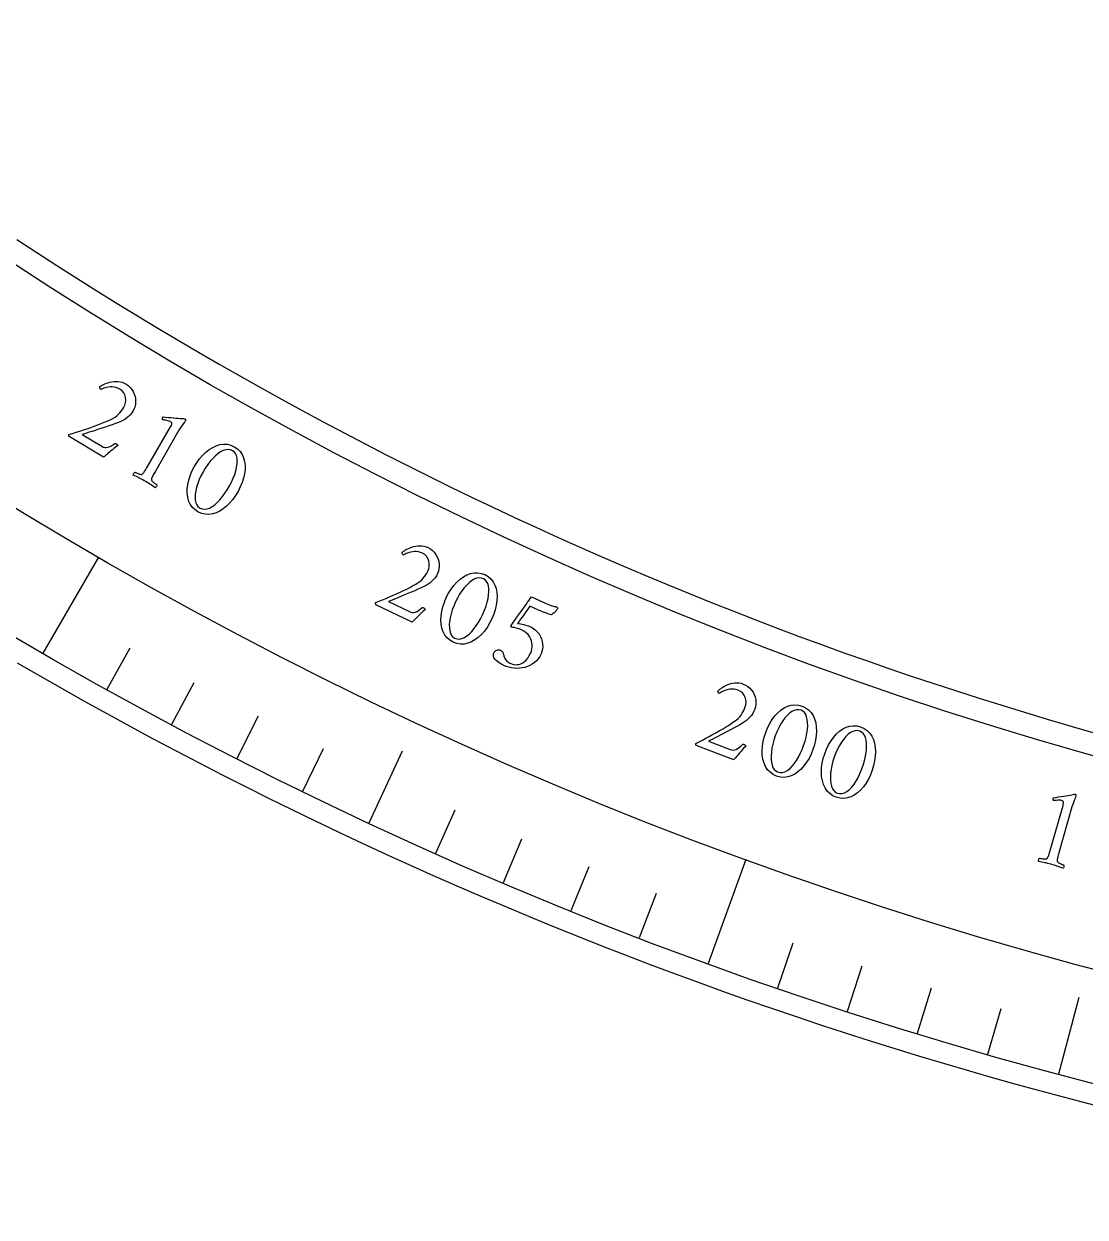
# Model space of a CAD drawing. Header units: millimetres. Extents: x -78 to 78, y -78 to 100.
# Drawn here: x -39.16 to -19.6, y -77.6 to -55.61 of the extents above; entities that cross this region are included whole.
import ezdxf

# ---------------------------------------------------------------- set-up
doc = ezdxf.new("R2010")
doc.units = ezdxf.units.MM
for name, color, linetype in [('CUT_INNER', 6, 'Continuous'), ('CUT_OUTER', 1, 'Continuous'), ('ENGRAVE', 7, 'Continuous'), ('ENGRAVE_FINE', 8, 'Continuous'), ('TEXT', 5, 'Continuous')]:
    doc.layers.add(name, color=color, linetype=linetype)

msp = doc.modelspace()

# ---------------------------------------------------------------- linework, layer by layer
at = {"layer": 'CUT_INNER'}
msp.add_lwpolyline([(-39.2862, -59.5842), (-38.9198, -59.8241), (-38.552, -60.0618), (-38.1828, -60.2972), (-37.8121, -60.5303), (-37.44, -60.7612), (-37.0664, -60.9898), (-36.6915, -61.2161), (-36.3152, -61.4401), (-35.9375, -61.6617), (-35.5585, -61.8811), (-35.1781, -62.0981), (-34.7965, -62.3128), (-34.4135, -62.5251), (-34.0292, -62.7351), (-33.6436, -62.9427), (-33.2567, -63.148), (-32.8686, -63.3508), (-32.4793, -63.5513), (-32.0888, -63.7494), (-31.697, -63.9451), (-31.304, -64.1384), (-30.9099, -64.3293), (-30.5146, -64.5177), (-30.1182, -64.7037), (-29.7206, -64.8873), (-29.3219, -65.0685), (-28.9221, -65.2472), (-28.5212, -65.4234), (-28.1192, -65.5972), (-27.7162, -65.7685), (-27.3121, -65.9373), (-26.907, -66.1036), (-26.5009, -66.2675), (-26.0938, -66.4288), (-25.6857, -66.5877), (-25.2767, -66.744), (-24.8666, -66.8979), (-24.4557, -67.0492), (-24.0438, -67.198), (-23.6311, -67.3443), (-23.2174, -67.488), (-22.8029, -67.6292), (-22.3875, -67.7678), (-21.9712, -67.9039), (-21.5542, -68.0375), (-21.1363, -68.1684), (-20.7176, -68.2968), (-20.2982, -68.4227), (-19.878, -68.5459), (-19.457, -68.6666)], dxfattribs=at)
at = {"layer": 'CUT_OUTER'}
msp.add_lwpolyline([(-19.4164, -75.5447), (-19.8795, -75.4242), (-20.3419, -75.3008), (-20.8036, -75.1745), (-21.2645, -75.0455), (-21.7245, -74.9136), (-22.1838, -74.7789), (-22.6422, -74.6413), (-23.0998, -74.501), (-23.5565, -74.3579), (-24.0123, -74.2119), (-24.4672, -74.0632), (-24.9212, -73.9117), (-25.3742, -73.7574), (-25.8263, -73.6003), (-26.2774, -73.4404), (-26.7275, -73.2778), (-27.1767, -73.1124), (-27.6248, -72.9443), (-28.0718, -72.7734), (-28.5178, -72.5998), (-28.9627, -72.4235), (-29.4066, -72.2444), (-29.8493, -72.0626), (-30.2909, -71.8781), (-30.7314, -71.6909), (-31.1707, -71.501), (-31.6088, -71.3084), (-32.0458, -71.1131), (-32.4815, -70.9151), (-32.916, -70.7145), (-33.3493, -70.5112), (-33.7813, -70.3052), (-34.2121, -70.0966), (-34.6415, -69.8854), (-35.0697, -69.6715), (-35.4965, -69.455), (-35.922, -69.2359), (-36.3462, -69.0142), (-36.7689, -68.7899), (-37.1903, -68.563), (-37.6103, -68.3335), (-38.0289, -68.1014), (-38.4461, -67.8668), (-38.8618, -67.6296), (-39.276, -67.3899)], dxfattribs=at)
at = {"layer": 'ENGRAVE'}
for points in [[(-38.8011, -67.2055), (-37.7801, -65.437)], [(-32.7961, -70.3315), (-32.1797, -69.0095)], [(-26.5415, -72.9222), (-25.8431, -71.0033)], [(-20.0849, -74.958), (-19.7074, -73.5491)]]:
    msp.add_lwpolyline(points, dxfattribs=at)
for radius in [77.6022, 75.5602, 71.7678]:
    msp.add_circle((0, 0), radius, dxfattribs=at)
at = {"layer": 'ENGRAVE_FINE'}
for points in [[(-37.6223, -67.8724), (-37.198, -67.107)], [(-36.432, -68.5187), (-36.0212, -67.746)], [(-35.2307, -69.1441), (-34.8333, -68.3643)], [(-34.0186, -69.7484), (-33.6349, -68.9618)], [(-31.5637, -70.8931), (-31.2077, -70.0936)], [(-30.3216, -71.4332), (-29.9796, -70.6276)], [(-29.0703, -71.9515), (-28.7425, -71.1401)], [(-27.8101, -72.4479), (-27.4965, -71.6309)], [(-25.2648, -73.3743), (-24.9799, -72.5468)], [(-23.9804, -73.8041), (-23.71, -72.9718)], [(-22.6887, -74.2114), (-22.4328, -73.3744)], [(-21.3901, -74.596), (-21.1488, -73.7548)]]:
    msp.add_lwpolyline(points, dxfattribs=at)
at = {"layer": 'TEXT'}
for points in [[(-37.427, -63.3796), (-37.4503, -63.3973), (-37.4747, -63.4163), (-37.5003, -63.4368), (-37.527, -63.4586), (-37.5537, -63.4807), (-37.5794, -63.5021), (-37.604, -63.5226), (-37.6274, -63.5424), (-37.6485, -63.5602), (-37.6658, -63.5748), (-37.6793, -63.5863), (-37.689, -63.5947), (-38.3249, -63.2135), (-38.3265, -63.2096), (-38.3278, -63.205), (-38.3289, -63.1998), (-38.3297, -63.1939), (-38.3302, -63.1882), (-38.33, -63.1833), (-38.3292, -63.1792), (-38.3278, -63.176), (-38.2629, -63.156), (-38.1969, -63.1354), (-38.13, -63.1141), (-38.062, -63.092), (-37.9942, -63.0694), (-37.9274, -63.0464), (-37.8618, -63.023), (-37.7973, -62.9992), (-37.7352, -62.9754), (-37.6769, -62.9519), (-37.6222, -62.9286), (-37.5713, -62.9057), (-37.522, -62.881), (-37.4793, -62.8558), (-37.4431, -62.8303), (-37.4135, -62.8043), (-37.3879, -62.7771), (-37.3639, -62.7481), (-37.3415, -62.7172), (-37.3206, -62.6844), (-37.2974, -62.6373), (-37.2834, -62.5897), (-37.2788, -62.5417), (-37.2834, -62.4932), (-37.297, -62.4473), (-37.3191, -62.4071), (-37.3497, -62.3726), (-37.3889, -62.3437), (-37.425, -62.3247), (-37.4612, -62.3111), (-37.4974, -62.3028), (-37.5338, -62.2999), (-37.5691, -62.3007), (-37.6023, -62.3038), (-37.6334, -62.309), (-37.6624, -62.3165), (-37.6882, -62.3248), (-37.7099, -62.3324), (-37.7273, -62.3394), (-37.7406, -62.3457), (-37.7458, -62.3415), (-37.7501, -62.3358), (-37.7537, -62.3285), (-37.7564, -62.3196), (-37.7582, -62.3107), (-37.7591, -62.3036), (-37.7589, -62.2982), (-37.7577, -62.2946), (-37.7477, -62.2871), (-37.7336, -62.2782), (-37.7152, -62.2679), (-37.6927, -62.2561), (-37.6667, -62.2441), (-37.6381, -62.2331), (-37.6067, -62.223), (-37.5727, -62.214), (-37.5369, -62.2068), (-37.5004, -62.2022), (-37.4632, -62.2003), (-37.4252, -62.201), (-37.3871, -62.2055), (-37.3497, -62.2149), (-37.3128, -62.2292), (-37.2765, -62.2483), (-37.2357, -62.2764), (-37.2001, -62.3089), (-37.1698, -62.3456), (-37.1447, -62.3867), (-37.1249, -62.4304), (-37.1107, -62.4751), (-37.1021, -62.5208), (-37.099, -62.5674), (-37.1016, -62.6135), (-37.1102, -62.6577), (-37.1246, -62.7), (-37.145, -62.7404), (-37.1697, -62.7782), (-37.1973, -62.8128), (-37.2276, -62.8441), (-37.2608, -62.8721), (-37.2963, -62.8972), (-37.3337, -62.9196), (-37.373, -62.9392), (-37.4142, -62.9562), (-37.4706, -62.9768), (-37.5296, -62.9976), (-37.5911, -63.0186), (-37.6552, -63.0398), (-37.7197, -63.0607), (-37.7823, -63.0807), (-37.843, -63.1), (-37.9019, -63.1184), (-37.957, -63.1355), (-38.0062, -63.1508), (-38.0496, -63.1643), (-38.0872, -63.1761), (-37.7229, -63.3943), (-37.6956, -63.4077), (-37.6682, -63.4152), (-37.6406, -63.4169), (-37.613, -63.4127), (-37.5842, -63.4032), (-37.5533, -63.3888), (-37.5204, -63.3694), (-37.4853, -63.3451), (-37.4796, -63.3418), (-37.4732, -63.3409), (-37.466, -63.3423), (-37.4579, -63.3461), (-37.4548, -63.3483), (-37.451, -63.3515), (-37.4465, -63.3557), (-37.4413, -63.361), (-37.4363, -63.3665), (-37.4323, -63.3714), (-37.4292, -63.3758), (-37.427, -63.3796)], [(-36.886, -63.7791), (-36.4546, -63.0332), (-36.4446, -63.0146), (-36.4373, -62.9985), (-36.4329, -62.9848), (-36.4313, -62.9736), (-36.4325, -62.9641), (-36.4362, -62.9556), (-36.4426, -62.9482), (-36.4516, -62.9417), (-36.4637, -62.9358), (-36.4798, -62.9301), (-36.4996, -62.9245), (-36.5233, -62.9191), (-36.5474, -62.9141), (-36.5686, -62.9101), (-36.5869, -62.9069), (-36.6023, -62.9047), (-36.6056, -62.8934), (-36.6064, -62.8827), (-36.6047, -62.8725), (-36.6004, -62.8628), (-36.6004, -62.8627), (-36.6002, -62.8624), (-36.5998, -62.8618), (-36.5993, -62.8609), (-36.5971, -62.8577), (-36.5948, -62.8554), (-36.5925, -62.854), (-36.5901, -62.8537), (-36.5431, -62.8583), (-36.4963, -62.8625), (-36.4499, -62.8663), (-36.4037, -62.8698), (-36.3597, -62.8731), (-36.3195, -62.876), (-36.2833, -62.8787), (-36.251, -62.8812), (-36.2244, -62.8834), (-36.2051, -62.885), (-36.1931, -62.8863), (-36.1885, -62.887), (-36.1848, -62.8892), (-36.1809, -62.8924), (-36.1785, -62.8966), (-36.1776, -62.9018), (-36.1782, -62.908), (-36.1796, -62.9145), (-36.181, -62.9203), (-36.1823, -62.9255), (-36.1835, -62.9302), (-36.1856, -62.9328), (-36.192, -62.9407), (-36.2027, -62.9538), (-36.2176, -62.9722), (-36.2356, -62.9959), (-36.2555, -63.025), (-36.2772, -63.0595), (-36.3007, -63.0993), (-36.7402, -63.8632), (-36.7519, -63.8837), (-36.7631, -63.9036), (-36.7737, -63.9228), (-36.7838, -63.9413), (-36.7928, -63.959), (-36.8, -63.9754), (-36.8054, -63.9907), (-36.809, -64.0048), (-36.8085, -64.0113), (-36.8052, -64.019), (-36.7991, -64.028), (-36.7903, -64.0382), (-36.7798, -64.0489), (-36.7686, -64.0592), (-36.7566, -64.0691), (-36.744, -64.0787), (-36.7319, -64.0872), (-36.7217, -64.0943), (-36.7133, -64.0998), (-36.7066, -64.1038), (-36.7067, -64.1098), (-36.7081, -64.1168), (-36.7109, -64.125), (-36.7152, -64.1341), (-36.7202, -64.1429), (-36.7256, -64.1496), (-36.7312, -64.1542), (-36.737, -64.1568), (-36.7639, -64.139), (-36.7897, -64.1219), (-36.8143, -64.1057), (-36.8378, -64.0902), (-36.8614, -64.075), (-36.8861, -64.0596), (-36.9119, -64.044), (-36.9389, -64.0282), (-36.965, -64.0134), (-36.9901, -63.9996), (-37.0142, -63.9868), (-37.0374, -63.9751), (-37.0609, -63.9634), (-37.0861, -63.9509), (-37.1131, -63.9376), (-37.1418, -63.9234), (-37.1424, -63.917), (-37.1412, -63.9098), (-37.1381, -63.9019), (-37.133, -63.8931), (-37.1272, -63.8848), (-37.1216, -63.8783), (-37.1162, -63.8736), (-37.1111, -63.8706), (-37.1043, -63.8743), (-37.0953, -63.8788), (-37.084, -63.8841), (-37.0706, -63.8903), (-37.056, -63.8964), (-37.0415, -63.9018), (-37.0269, -63.9064), (-37.0124, -63.9101), (-36.9992, -63.9126), (-36.9888, -63.9131), (-36.9811, -63.9117), (-36.976, -63.9085), (-36.9656, -63.8983), (-36.9548, -63.8861), (-36.9439, -63.8718), (-36.9327, -63.8555), (-36.9213, -63.8376), (-36.9097, -63.819), (-36.8979, -63.7995), (-36.886, -63.7791)], [(-35.2827, -63.4021), (-35.2232, -63.442), (-35.1743, -63.4892), (-35.1362, -63.5438), (-35.1087, -63.6059), (-35.0911, -63.6736), (-35.0826, -63.7451), (-35.0832, -63.8205), (-35.0929, -63.8997), (-35.111, -63.9808), (-35.1366, -64.062), (-35.1698, -64.1432), (-35.2106, -64.2245), (-35.2573, -64.3026), (-35.3081, -64.3741), (-35.3632, -64.4391), (-35.4226, -64.4976), (-35.4849, -64.548), (-35.549, -64.5887), (-35.6149, -64.6196), (-35.6825, -64.6409), (-35.7506, -64.6507), (-35.8179, -64.6474), (-35.8843, -64.6308), (-35.9499, -64.6011), (-36.0081, -64.5619), (-36.0562, -64.5147), (-36.0941, -64.4595), (-36.1218, -64.3964), (-36.1399, -64.3275), (-36.1488, -64.2549), (-36.1485, -64.1787), (-36.139, -64.0989), (-36.121, -64.0175), (-36.0951, -63.9362), (-36.0613, -63.8551), (-36.0196, -63.7743), (-35.9719, -63.6969), (-35.9202, -63.6259), (-35.8644, -63.5615), (-35.8046, -63.5036), (-35.742, -63.4539), (-35.6778, -63.4139), (-35.612, -63.3837), (-35.5447, -63.3632), (-35.4773, -63.3539), (-35.4112, -63.3573), (-35.3463, -63.3734), (-35.2827, -63.4021)], [(-35.3115, -63.476), (-35.3512, -63.4597), (-35.3932, -63.4539), (-35.4375, -63.4584), (-35.4841, -63.4734), (-35.532, -63.4975), (-35.5801, -63.5294), (-35.6284, -63.5691), (-35.677, -63.6167), (-35.7248, -63.6708), (-35.7707, -63.7305), (-35.8147, -63.7955), (-35.8567, -63.866), (-35.8946, -63.9379), (-35.927, -64.0089), (-35.9539, -64.0791), (-35.9753, -64.1485), (-35.9908, -64.2152), (-36.0002, -64.2773), (-36.0034, -64.335), (-36.0005, -64.3881), (-35.9909, -64.435), (-35.9742, -64.474), (-35.9503, -64.5051), (-35.9194, -64.5283), (-35.8765, -64.5461), (-35.832, -64.5525), (-35.7859, -64.5477), (-35.7383, -64.5315), (-35.69, -64.5056), (-35.6417, -64.4715), (-35.5935, -64.4293), (-35.5454, -64.379), (-35.4983, -64.3223), (-35.4532, -64.261), (-35.4101, -64.1952), (-35.3691, -64.1249), (-35.3314, -64.0522), (-35.2994, -63.9812), (-35.2731, -63.9118), (-35.2525, -63.8441), (-35.2378, -63.7795), (-35.2293, -63.7193), (-35.2268, -63.6635), (-35.2304, -63.6121), (-35.2405, -63.5667), (-35.2573, -63.5289), (-35.281, -63.4987), (-35.3115, -63.476)], [(-31.7607, -66.4004), (-31.7823, -66.42), (-31.805, -66.4412), (-31.8287, -66.4637), (-31.8534, -66.4878), (-31.8781, -66.5122), (-31.9018, -66.5357), (-31.9245, -66.5583), (-31.9462, -66.58), (-31.9656, -66.5996), (-31.9815, -66.6157), (-31.994, -66.6283), (-32.0029, -66.6375), (-32.6696, -66.3132), (-32.6715, -66.3094), (-32.6733, -66.305), (-32.6748, -66.2999), (-32.6762, -66.2941), (-32.6771, -66.2884), (-32.6773, -66.2835), (-32.6769, -66.2794), (-32.6758, -66.2761), (-32.6128, -66.2505), (-32.5489, -66.2242), (-32.4841, -66.1971), (-32.4184, -66.1692), (-32.3527, -66.1408), (-32.2883, -66.1121), (-32.2249, -66.083), (-32.1627, -66.0537), (-32.103, -66.0246), (-32.0469, -65.9961), (-31.9945, -65.9682), (-31.9458, -65.9409), (-31.8988, -65.912), (-31.8584, -65.8832), (-31.8246, -65.8545), (-31.7973, -65.8261), (-31.7742, -65.7968), (-31.7529, -65.7658), (-31.7332, -65.733), (-31.7153, -65.6985), (-31.6963, -65.6496), (-31.6865, -65.601), (-31.6861, -65.5527), (-31.6949, -65.5049), (-31.7124, -65.4603), (-31.7379, -65.4222), (-31.7715, -65.3905), (-31.813, -65.3651), (-31.8506, -65.3494), (-31.8879, -65.3389), (-31.9247, -65.3338), (-31.9611, -65.3341), (-31.9963, -65.338), (-32.0291, -65.3439), (-32.0596, -65.3519), (-32.0878, -65.3619), (-32.1128, -65.3724), (-32.1337, -65.3819), (-32.1505, -65.3903), (-32.1632, -65.3978), (-32.1687, -65.3941), (-32.1735, -65.3887), (-32.1777, -65.3817), (-32.1812, -65.3731), (-32.1838, -65.3645), (-32.1853, -65.3574), (-32.1855, -65.3521), (-32.1847, -65.3483), (-32.1754, -65.34), (-32.1621, -65.3299), (-32.1447, -65.3181), (-32.1233, -65.3044), (-32.0985, -65.2901), (-32.0709, -65.2766), (-32.0405, -65.2639), (-32.0074, -65.2519), (-31.9724, -65.2416), (-31.9364, -65.2339), (-31.8995, -65.2287), (-31.8616, -65.2261), (-31.8233, -65.2273), (-31.7851, -65.2334), (-31.7472, -65.2444), (-31.7093, -65.2603), (-31.6662, -65.2848), (-31.628, -65.314), (-31.5946, -65.3479), (-31.566, -65.3867), (-31.5425, -65.4285), (-31.5244, -65.4718), (-31.5118, -65.5165), (-31.5047, -65.5627), (-31.5033, -65.6089), (-31.508, -65.6537), (-31.5187, -65.6971), (-31.5355, -65.7391), (-31.5568, -65.7789), (-31.5812, -65.8157), (-31.6087, -65.8495), (-31.6393, -65.8804), (-31.6725, -65.9085), (-31.7078, -65.934), (-31.7453, -65.957), (-31.7848, -65.9774), (-31.8392, -66.0029), (-31.8962, -66.0288), (-31.9556, -66.0551), (-32.0177, -66.0818), (-32.08, -66.1082), (-32.1407, -66.1336), (-32.1995, -66.1581), (-32.2566, -66.1815), (-32.3099, -66.2034), (-32.3576, -66.2229), (-32.3997, -66.2402), (-32.4362, -66.2553), (-32.0542, -66.4409), (-32.0258, -66.4518), (-31.9978, -66.4569), (-31.9702, -66.4561), (-31.9431, -66.4496), (-31.9152, -66.4377), (-31.8857, -66.4206), (-31.8546, -66.3984), (-31.8217, -66.3711), (-31.8164, -66.3673), (-31.8101, -66.3658), (-31.8028, -66.3666), (-31.7944, -66.3697), (-31.7911, -66.3716), (-31.787, -66.3745), (-31.7822, -66.3783), (-31.7766, -66.3831), (-31.7711, -66.3881), (-31.7667, -66.3927), (-31.7632, -66.3968), (-31.7607, -66.4004)], [(-30.6644, -65.7601), (-30.6022, -65.7956), (-30.5501, -65.8392), (-30.5081, -65.8909), (-30.4763, -65.9509), (-30.4539, -66.0172), (-30.4403, -66.0879), (-30.4355, -66.1631), (-30.4396, -66.2428), (-30.4519, -66.325), (-30.4716, -66.4079), (-30.4989, -66.4913), (-30.5338, -66.5752), (-30.5747, -66.6564), (-30.6204, -66.7314), (-30.6707, -66.8002), (-30.7257, -66.8628), (-30.7843, -66.9175), (-30.8453, -66.9626), (-30.9088, -66.9982), (-30.9747, -67.0243), (-31.0419, -67.0389), (-31.1093, -67.0404), (-31.1768, -67.0286), (-31.2443, -67.0037), (-31.3052, -66.9688), (-31.3565, -66.9251), (-31.3983, -66.8728), (-31.4304, -66.8118), (-31.4534, -66.7443), (-31.4674, -66.6726), (-31.4725, -66.5966), (-31.4688, -66.5163), (-31.4566, -66.4337), (-31.4366, -66.3508), (-31.4087, -66.2676), (-31.3729, -66.184), (-31.3309, -66.1033), (-31.2843, -66.0289), (-31.2333, -65.9606), (-31.1778, -65.8986), (-31.1188, -65.8445), (-31.0577, -65.8), (-30.9943, -65.7652), (-30.9286, -65.74), (-30.862, -65.7259), (-30.7958, -65.7246), (-30.73, -65.736), (-30.6644, -65.7601)], [(-30.6879, -65.8359), (-30.7287, -65.8225), (-30.771, -65.8196), (-30.8148, -65.8273), (-30.8602, -65.8456), (-30.9063, -65.873), (-30.952, -65.9083), (-30.9974, -65.9514), (-31.0424, -66.0023), (-31.0862, -66.0597), (-31.1277, -66.1224), (-31.1669, -66.1905), (-31.2039, -66.2638), (-31.2365, -66.3382), (-31.2637, -66.4113), (-31.2855, -66.4833), (-31.3019, -66.554), (-31.3127, -66.6216), (-31.3176, -66.6843), (-31.3167, -66.7421), (-31.31, -66.7948), (-31.297, -66.8409), (-31.2776, -66.8786), (-31.2516, -66.9079), (-31.2191, -66.9288), (-31.175, -66.9435), (-31.1302, -66.9468), (-31.0846, -66.9387), (-31.0383, -66.9191), (-30.9919, -66.8898), (-30.9462, -66.8524), (-30.9011, -66.8069), (-30.8567, -66.7532), (-30.8137, -66.6933), (-30.7731, -66.629), (-30.7349, -66.5603), (-30.699, -66.4872), (-30.6666, -66.412), (-30.6397, -66.3389), (-30.6185, -66.2678), (-30.6028, -66.1988), (-30.5928, -66.1333), (-30.5885, -66.0726), (-30.59, -66.0168), (-30.5973, -65.9658), (-30.6106, -65.9212), (-30.6301, -65.8847), (-30.6558, -65.8563), (-30.6879, -65.8359)], [(-29.8363, -66.7139), (-29.7825, -66.7418), (-29.7359, -66.7743), (-29.6965, -66.8112), (-29.6642, -66.8527), (-29.6386, -66.8971), (-29.619, -66.9428), (-29.6054, -66.9899), (-29.5979, -67.0383), (-29.5963, -67.0865), (-29.6004, -67.1329), (-29.6102, -67.1775), (-29.6258, -67.2203), (-29.65, -67.2678), (-29.6785, -67.3106), (-29.7113, -67.3487), (-29.7484, -67.382), (-29.7889, -67.4106), (-29.8315, -67.4347), (-29.8764, -67.4542), (-29.9234, -67.4692), (-29.9719, -67.4796), (-30.021, -67.4858), (-30.0707, -67.4876), (-30.1212, -67.485), (-30.1713, -67.4783), (-30.2203, -67.4676), (-30.2681, -67.4529), (-30.3147, -67.4342), (-30.3346, -67.4244), (-30.3562, -67.4122), (-30.3796, -67.3976), (-30.4048, -67.3805), (-30.4297, -67.3616), (-30.4526, -67.3418), (-30.4733, -67.321), (-30.4919, -67.2992), (-30.4946, -67.2932), (-30.4974, -67.2847), (-30.5003, -67.2738), (-30.5033, -67.2605), (-30.5053, -67.2463), (-30.5051, -67.2327), (-30.5029, -67.2198), (-30.4985, -67.2076), (-30.4879, -67.1884), (-30.4752, -67.1726), (-30.4602, -67.1603), (-30.443, -67.1513), (-30.425, -67.1458), (-30.4075, -67.144), (-30.3907, -67.1458), (-30.3745, -67.1512), (-30.3565, -67.1616), (-30.3423, -67.175), (-30.332, -67.1912), (-30.3256, -67.2104), (-30.3208, -67.2305), (-30.3155, -67.2499), (-30.3097, -67.2685), (-30.3034, -67.2862), (-30.2945, -67.3057), (-30.2833, -67.3236), (-30.2698, -67.3401), (-30.2539, -67.3551), (-30.2366, -67.3686), (-30.2189, -67.3807), (-30.2006, -67.3913), (-30.1818, -67.4006), (-30.155, -67.4104), (-30.1263, -67.4167), (-30.096, -67.4194), (-30.0639, -67.4186), (-30.031, -67.4131), (-29.9981, -67.402), (-29.9652, -67.3851), (-29.9323, -67.3626), (-29.9005, -67.3334), (-29.8707, -67.2965), (-29.843, -67.2521), (-29.8172, -67.2001), (-29.8053, -67.168), (-29.7969, -67.1336), (-29.7922, -67.0968), (-29.791, -67.0578), (-29.7944, -67.0177), (-29.8035, -66.9782), (-29.8183, -66.9391), (-29.8388, -66.9004), (-29.8662, -66.8636), (-29.902, -66.83), (-29.946, -66.7998), (-29.9983, -66.7728), (-30.0158, -66.7656), (-30.0365, -66.7583), (-30.0604, -66.7509), (-30.0875, -66.7434), (-30.1145, -66.7369), (-30.1379, -66.7323), (-30.1578, -66.7299), (-30.1742, -66.7294), (-30.1768, -66.7275), (-30.1788, -66.7246), (-30.1802, -66.7206), (-30.181, -66.7156), (-30.1811, -66.71), (-30.1806, -66.7047), (-30.1793, -66.6995), (-30.1774, -66.6944), (-30.1418, -66.6447), (-30.1062, -66.595), (-30.0706, -66.5452), (-30.0351, -66.4954), (-30.0002, -66.4465), (-29.9664, -66.3993), (-29.934, -66.3537), (-29.9027, -66.3099), (-29.8736, -66.2688), (-29.8476, -66.2315), (-29.8246, -66.1981), (-29.8047, -66.1686), (-29.5217, -66.2953), (-29.5018, -66.3039), (-29.4815, -66.312), (-29.4606, -66.3198), (-29.4393, -66.3272), (-29.4186, -66.3339), (-29.3995, -66.3398), (-29.3821, -66.3447), (-29.3664, -66.3488), (-29.3534, -66.3519), (-29.3441, -66.3542), (-29.3385, -66.3555), (-29.3367, -66.356), (-29.3332, -66.3609), (-29.33, -66.3655), (-29.327, -66.3696), (-29.3243, -66.3733), (-29.3223, -66.3769), (-29.3214, -66.3806), (-29.3215, -66.3844), (-29.3227, -66.3884), (-29.325, -66.3923), (-29.3292, -66.3983), (-29.3353, -66.4063), (-29.3433, -66.4162), (-29.3527, -66.4273), (-29.3632, -66.4387), (-29.3747, -66.4504), (-29.3872, -66.4624), (-29.4004, -66.4739), (-29.4137, -66.4841), (-29.4271, -66.4931), (-29.4408, -66.5007), (-29.4624, -66.4935), (-29.4859, -66.4855), (-29.5115, -66.4765), (-29.539, -66.4667), (-29.5686, -66.4556), (-29.6005, -66.4429), (-29.6346, -66.4286), (-29.6709, -66.4127), (-29.8324, -66.3403), (-29.861, -66.3803), (-29.8896, -66.4207), (-29.9183, -66.4616), (-29.947, -66.5028), (-29.9756, -66.5437), (-30.0038, -66.5834), (-30.0316, -66.622), (-30.0591, -66.6593), (-30.0343, -66.6613), (-30.0068, -66.6652), (-29.9764, -66.6712), (-29.9432, -66.6792), (-29.9105, -66.6881), (-29.8818, -66.6968), (-29.8571, -66.7054), (-29.8363, -66.7139)], [(-25.8526, -68.9158), (-25.8725, -68.9373), (-25.8932, -68.9603), (-25.9149, -68.9849), (-25.9374, -69.011), (-25.9599, -69.0374), (-25.9815, -69.0629), (-26.0021, -69.0874), (-26.0218, -69.111), (-26.0394, -69.1321), (-26.0539, -69.1496), (-26.0652, -69.1632), (-26.0733, -69.1731), (-26.7658, -68.9082), (-26.768, -68.9046), (-26.7701, -68.9003), (-26.772, -68.8954), (-26.7739, -68.8898), (-26.7753, -68.8842), (-26.776, -68.8793), (-26.7759, -68.8752), (-26.7751, -68.8717), (-26.7146, -68.8408), (-26.6533, -68.8091), (-26.5911, -68.7764), (-26.528, -68.7429), (-26.4651, -68.7088), (-26.4033, -68.6746), (-26.3428, -68.6402), (-26.2834, -68.6056), (-26.2264, -68.5713), (-26.173, -68.538), (-26.1232, -68.5056), (-26.0771, -68.4742), (-26.0328, -68.4413), (-25.9951, -68.4091), (-25.9639, -68.3776), (-25.9392, -68.3469), (-25.9188, -68.3157), (-25.9002, -68.283), (-25.8835, -68.2486), (-25.8686, -68.2127), (-25.8539, -68.1623), (-25.8484, -68.113), (-25.8522, -68.0649), (-25.8652, -68.018), (-25.8865, -67.9752), (-25.9152, -67.9394), (-25.9514, -67.9107), (-25.995, -67.8891), (-26.0339, -67.8766), (-26.0719, -67.8695), (-26.109, -67.8677), (-26.1453, -67.8711), (-26.1799, -67.878), (-26.2121, -67.8868), (-26.2418, -67.8974), (-26.269, -67.9098), (-26.293, -67.9225), (-26.313, -67.9337), (-26.329, -67.9436), (-26.341, -67.9521), (-26.3468, -67.9489), (-26.3521, -67.944), (-26.3569, -67.9374), (-26.3611, -67.9291), (-26.3645, -67.9207), (-26.3665, -67.9139), (-26.3673, -67.9085), (-26.3667, -67.9047), (-26.3582, -67.8957), (-26.3458, -67.8845), (-26.3295, -67.8711), (-26.3094, -67.8556), (-26.2859, -67.8392), (-26.2596, -67.8234), (-26.2305, -67.8081), (-26.1985, -67.7932), (-26.1645, -67.7799), (-26.1294, -67.7691), (-26.093, -67.7607), (-26.0555, -67.7549), (-26.0173, -67.7527), (-25.9787, -67.7554), (-25.9399, -67.7631), (-25.9009, -67.7756), (-25.8558, -67.7962), (-25.8152, -67.822), (-25.7789, -67.8529), (-25.747, -67.889), (-25.72, -67.9286), (-25.6982, -67.9702), (-25.6818, -68.0136), (-25.6707, -68.059), (-25.6653, -68.1049), (-25.666, -68.1499), (-25.6729, -68.1941), (-25.6859, -68.2374), (-25.7037, -68.2789), (-25.7249, -68.3177), (-25.7493, -68.3538), (-25.7771, -68.3872), (-25.8077, -68.4181), (-25.8406, -68.4466), (-25.8759, -68.4728), (-25.9135, -68.4966), (-25.9655, -68.5267), (-26.02, -68.5574), (-26.077, -68.5888), (-26.1364, -68.6208), (-26.1963, -68.6526), (-26.2544, -68.6832), (-26.3109, -68.7127), (-26.3657, -68.741), (-26.4169, -68.7675), (-26.4628, -68.7911), (-26.5032, -68.812), (-26.5382, -68.8301), (-26.1415, -68.9818), (-26.1123, -68.9901), (-26.084, -68.9928), (-26.0565, -68.9896), (-26.03, -68.9808), (-26.0034, -68.9664), (-25.9755, -68.9469), (-25.9463, -68.9221), (-25.916, -68.892), (-25.9111, -68.8878), (-25.9049, -68.8857), (-25.8975, -68.8859), (-25.8889, -68.8882), (-25.8854, -68.8898), (-25.8811, -68.8923), (-25.876, -68.8957), (-25.87, -68.9), (-25.8641, -68.9045), (-25.8593, -68.9087), (-25.8554, -68.9125), (-25.8526, -68.9158)], [(-24.8164, -68.1825), (-24.7513, -68.2124), (-24.6956, -68.2512), (-24.6493, -68.2992), (-24.6123, -68.3561), (-24.5842, -68.4202), (-24.5645, -68.4895), (-24.5532, -68.564), (-24.5503, -68.6437), (-24.5554, -68.7267), (-24.5678, -68.8109), (-24.5878, -68.8964), (-24.6152, -68.9831), (-24.6489, -69.0675), (-24.6878, -69.1462), (-24.732, -69.2191), (-24.7813, -69.2863), (-24.8349, -69.3459), (-24.8918, -69.3962), (-24.9519, -69.4372), (-25.0153, -69.4688), (-25.081, -69.4893), (-25.148, -69.4966), (-25.2162, -69.4908), (-25.2857, -69.4719), (-25.3494, -69.4424), (-25.4043, -69.4033), (-25.4504, -69.3548), (-25.4878, -69.2969), (-25.5165, -69.2317), (-25.5367, -69.1614), (-25.5485, -69.0862), (-25.5518, -69.0059), (-25.5468, -68.9226), (-25.5341, -68.8382), (-25.5135, -68.7528), (-25.4852, -68.6664), (-25.4504, -68.5824), (-25.4105, -68.5042), (-25.3656, -68.4318), (-25.3157, -68.3652), (-25.2617, -68.3061), (-25.2046, -68.2565), (-25.1445, -68.2163), (-25.0813, -68.1854), (-25.0162, -68.1656), (-24.9503, -68.1585), (-24.8838, -68.1642), (-24.8164, -68.1825)], [(-24.8331, -68.26), (-24.8749, -68.2502), (-24.9173, -68.251), (-24.9604, -68.2625), (-25.004, -68.2847), (-25.0474, -68.316), (-25.0899, -68.3551), (-25.1314, -68.402), (-25.1718, -68.4566), (-25.2104, -68.5177), (-25.2463, -68.5838), (-25.2795, -68.655), (-25.3099, -68.7313), (-25.3359, -68.8082), (-25.3566, -68.8834), (-25.3721, -68.957), (-25.3822, -69.0289), (-25.3871, -69.0972), (-25.3865, -69.1601), (-25.3806, -69.2175), (-25.3693, -69.2695), (-25.3524, -69.3143), (-25.3297, -69.3502), (-25.3013, -69.3771), (-25.2671, -69.3951), (-25.2219, -69.4059), (-25.1769, -69.4052), (-25.1322, -69.3931), (-25.0878, -69.3696), (-25.0441, -69.3364), (-25.0018, -69.2951), (-24.9609, -69.2458), (-24.9213, -69.1885), (-24.8838, -69.1251), (-24.8489, -69.0575), (-24.8168, -68.9857), (-24.7874, -68.9098), (-24.7617, -68.832), (-24.7413, -68.7568), (-24.7264, -68.6842), (-24.7167, -68.6141), (-24.7124, -68.548), (-24.7135, -68.4872), (-24.7198, -68.4317), (-24.7315, -68.3815), (-24.7487, -68.3383), (-24.7713, -68.3036), (-24.7994, -68.2775), (-24.8331, -68.26)], [(-23.737, -68.5657), (-23.6715, -68.5946), (-23.6152, -68.6326), (-23.5681, -68.6797), (-23.5302, -68.7361), (-23.5011, -68.7997), (-23.4804, -68.8687), (-23.4679, -68.943), (-23.4637, -69.0227), (-23.4674, -69.1058), (-23.4786, -69.1902), (-23.4971, -69.2759), (-23.5232, -69.3631), (-23.5556, -69.448), (-23.5933, -69.5273), (-23.6362, -69.6009), (-23.6845, -69.6688), (-23.7372, -69.7293), (-23.7932, -69.7804), (-23.8527, -69.8224), (-23.9156, -69.8551), (-23.981, -69.8765), (-24.0478, -69.8849), (-24.1161, -69.8802), (-24.1859, -69.8624), (-24.25, -69.8338), (-24.3056, -69.7957), (-24.3525, -69.7479), (-24.3907, -69.6906), (-24.4205, -69.6258), (-24.4418, -69.5559), (-24.4548, -69.4808), (-24.4593, -69.4006), (-24.4557, -69.3172), (-24.4443, -69.2327), (-24.4251, -69.147), (-24.3981, -69.0602), (-24.3646, -68.9756), (-24.326, -68.8968), (-24.2822, -68.8237), (-24.2334, -68.7563), (-24.1803, -68.6964), (-24.124, -68.6459), (-24.0646, -68.6047), (-24.0018, -68.5728), (-23.9371, -68.552), (-23.8713, -68.5439), (-23.8047, -68.5485), (-23.737, -68.5657)], [(-23.7525, -68.6434), (-23.7945, -68.6343), (-23.8369, -68.6358), (-23.8797, -68.648), (-23.923, -68.6709), (-23.9659, -68.7029), (-24.0078, -68.7427), (-24.0485, -68.7902), (-24.0881, -68.8454), (-24.1257, -68.9071), (-24.1606, -68.9738), (-24.1926, -69.0455), (-24.2218, -69.1222), (-24.2466, -69.1996), (-24.2661, -69.2751), (-24.2804, -69.3489), (-24.2894, -69.4209), (-24.2932, -69.4893), (-24.2917, -69.5522), (-24.2848, -69.6095), (-24.2727, -69.6613), (-24.2551, -69.7059), (-24.2318, -69.7414), (-24.203, -69.7678), (-24.1685, -69.7853), (-24.1231, -69.7953), (-24.0782, -69.794), (-24.0337, -69.7812), (-23.9896, -69.757), (-23.9465, -69.7231), (-23.9049, -69.6812), (-23.8647, -69.6312), (-23.8261, -69.5733), (-23.7895, -69.5093), (-23.7558, -69.4411), (-23.7248, -69.3689), (-23.6966, -69.2925), (-23.6721, -69.2143), (-23.6529, -69.1388), (-23.6391, -69.066), (-23.6306, -68.9957), (-23.6273, -68.9295), (-23.6293, -68.8688), (-23.6366, -68.8134), (-23.649, -68.7634), (-23.6668, -68.7204), (-23.69, -68.6861), (-23.7186, -68.6604), (-23.7525, -68.6434)], [(-20.2427, -70.842), (-20.0059, -70.0135), (-20.0007, -69.993), (-19.9976, -69.9756), (-19.9967, -69.9612), (-19.9979, -69.95), (-20.0013, -69.9411), (-20.007, -69.9338), (-20.015, -69.9281), (-20.0253, -69.924), (-20.0385, -69.9213), (-20.0554, -69.9196), (-20.076, -69.919), (-20.1003, -69.9195), (-20.1249, -69.9206), (-20.1465, -69.9218), (-20.165, -69.9232), (-20.1805, -69.9248), (-20.1864, -69.9147), (-20.1898, -69.9045), (-20.1906, -69.8942), (-20.1889, -69.8837), (-20.1888, -69.8836), (-20.1887, -69.8832), (-20.1885, -69.8826), (-20.1882, -69.8816), (-20.1869, -69.8779), (-20.1852, -69.8751), (-20.1833, -69.8733), (-20.1811, -69.8724), (-20.1343, -69.8653), (-20.088, -69.858), (-20.042, -69.8505), (-19.9963, -69.8426), (-19.9528, -69.835), (-19.9132, -69.8281), (-19.8774, -69.8219), (-19.8455, -69.8165), (-19.8191, -69.8121), (-19.8, -69.809), (-19.7881, -69.8073), (-19.7834, -69.8069), (-19.7793, -69.8081), (-19.7747, -69.8102), (-19.7714, -69.8137), (-19.7693, -69.8186), (-19.7684, -69.8248), (-19.7681, -69.8313), (-19.768, -69.8373), (-19.768, -69.8427), (-19.7681, -69.8475), (-19.7695, -69.8506), (-19.7738, -69.8598), (-19.7809, -69.8751), (-19.7909, -69.8966), (-19.8026, -69.924), (-19.8148, -69.957), (-19.8274, -69.9957), (-19.8406, -70.0401), (-20.0808, -70.8881), (-20.0871, -70.9108), (-20.0931, -70.9327), (-20.0988, -70.954), (-20.1041, -70.9744), (-20.1085, -70.9937), (-20.1114, -71.0114), (-20.113, -71.0276), (-20.113, -71.0422), (-20.1109, -71.0483), (-20.1058, -71.055), (-20.0978, -71.0622), (-20.0867, -71.07), (-20.0739, -71.0778), (-20.0605, -71.0851), (-20.0466, -71.0918), (-20.032, -71.0979), (-20.0182, -71.1033), (-20.0066, -71.1076), (-19.997, -71.111), (-19.9896, -71.1132), (-19.9882, -71.119), (-19.9879, -71.1262), (-19.9886, -71.1348), (-19.9905, -71.1447), (-19.9933, -71.1544), (-19.9968, -71.1622), (-20.0011, -71.1681), (-20.0062, -71.172), (-20.0366, -71.1613), (-20.0658, -71.151), (-20.0936, -71.1412), (-20.1202, -71.132), (-20.1467, -71.123), (-20.1744, -71.1141), (-20.2033, -71.1052), (-20.2333, -71.0965), (-20.2622, -71.0885), (-20.2899, -71.0812), (-20.3164, -71.0747), (-20.3417, -71.0689), (-20.3674, -71.0634), (-20.3949, -71.0574), (-20.4243, -71.051), (-20.4556, -71.0442), (-20.4578, -71.0382), (-20.4583, -71.0309), (-20.4572, -71.0224), (-20.4545, -71.0127), (-20.4509, -71.0033), (-20.447, -70.9956), (-20.443, -70.9896), (-20.4387, -70.9855), (-20.4312, -70.9874), (-20.4213, -70.9896), (-20.4092, -70.9921), (-20.3946, -70.9948), (-20.379, -70.9972), (-20.3636, -70.9988), (-20.3484, -70.9997), (-20.3334, -70.9998), (-20.32, -70.999), (-20.3097, -70.997), (-20.3026, -70.9938), (-20.2985, -70.9894), (-20.2908, -70.977), (-20.2834, -70.9625), (-20.2762, -70.946), (-20.2694, -70.9274), (-20.2626, -70.9073), (-20.2559, -70.8864), (-20.2493, -70.8646), (-20.2427, -70.842)]]:
    msp.add_lwpolyline(points, close=True, dxfattribs=at)

doc.saveas('drawing.dxf')
